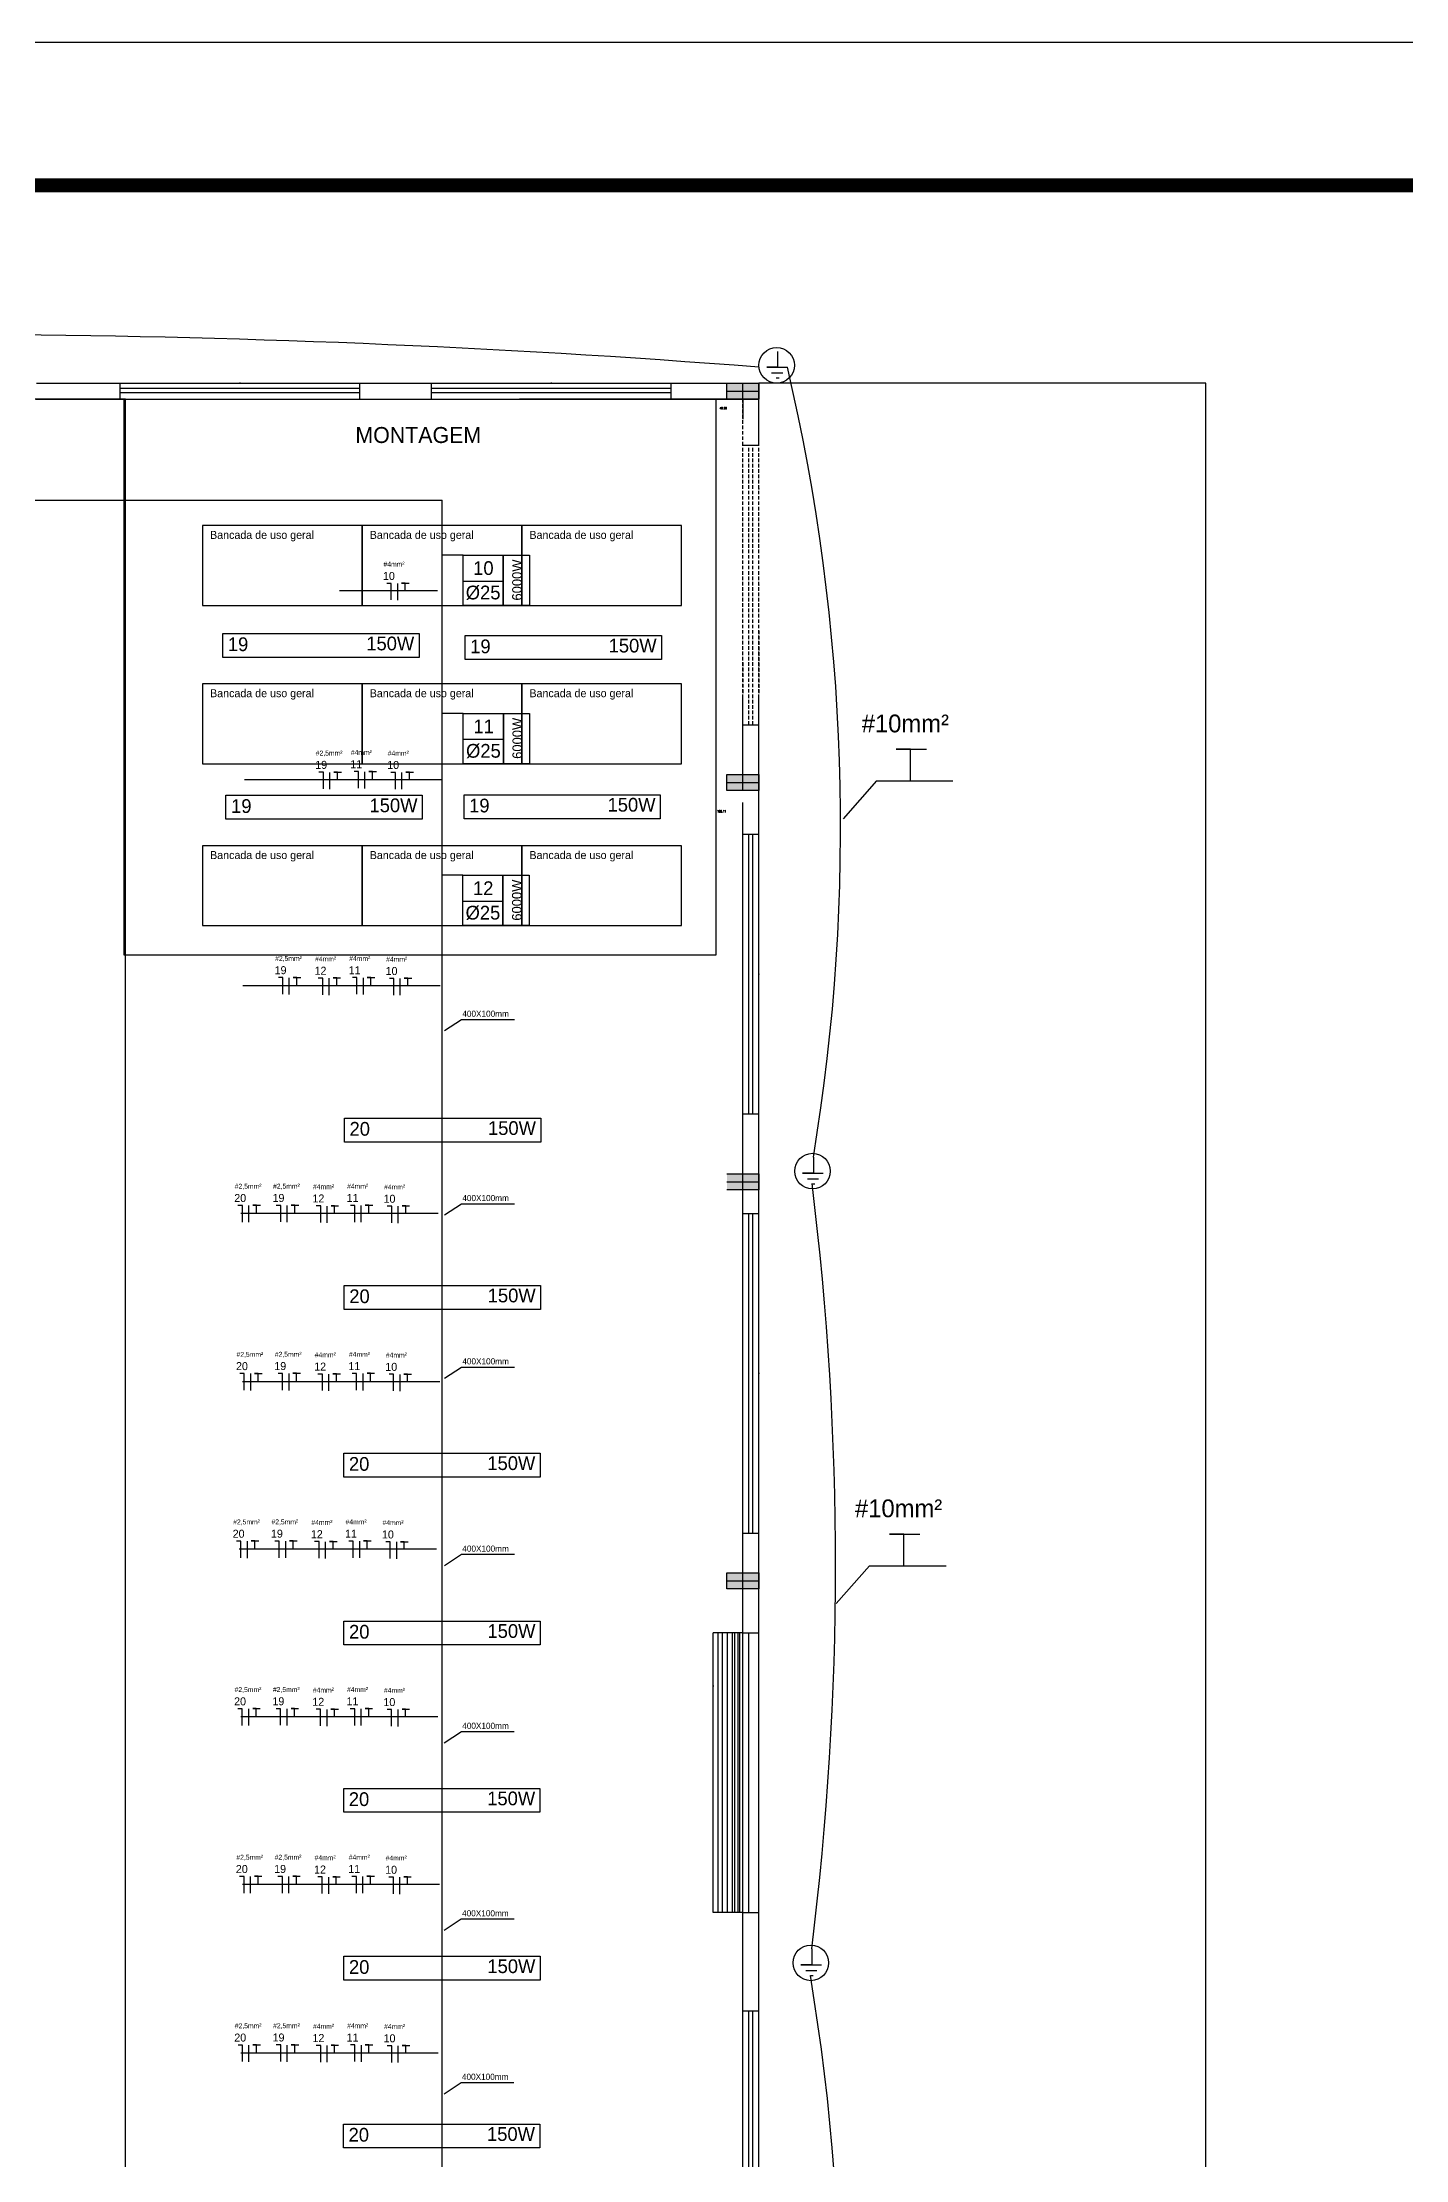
# Model space of a CAD drawing. Extents: x -4780 to 4154, y -1673 to 3208.
# Drawn here: x 209.1 to 304.5, y -366.5 to -218.4 of the extents above; entities that cross this region are included whole.
import ezdxf

# ---------------------------------------------------------------- set-up
doc = ezdxf.new("R2010")
doc.units = 0
doc.header["$MEASUREMENT"] = 0
doc.header["$PDMODE"] = 34
doc.linetypes.add('HIDDEN', pattern=[0.375, 0.25, -0.125])
for name, color, linetype in [('ARQ-FOLHA', 7, 'Continuous'), ('Condutores', 6, 'Continuous'), ('COTAS', 5, 'Continuous'), ('eletrico', 3, 'Continuous'), ('ELETROCALHAS', 3, 'TRACKS'), ('ELÉTRICO', 3, 'Continuous'), ('FUND-ESTACA20T', 30, 'Continuous'), ('MAQUINAS', 7, 'Continuous'), ('PENA01', 1, 'Continuous'), ('PENA02', 2, 'Continuous'), ('pena06', 4, 'Continuous'), ('VERMELHA', 10, 'Continuous')]:
    doc.layers.add(name, color=color, linetype=linetype)
doc.styles.add('CALIXTO', font='txt')
doc.styles.add('PADRÃO', font='', dxfattribs={"height": 0.2})
doc.styles.add('REGUA80', font='GOTHIC.TTF')
doc.styles.add('ROMANS', font='romand.shx', dxfattribs={"width": 0.8})
doc.styles.get('PADRÃO').set_extended_font_data('AvantGarde Bk BT')
doc.linetypes.add('TRACKS', pattern='A,0.15,[130,ltypeshp.shx,S=0.25,R=0,X=0,Y=0],0.15', length=0.3)
doc.dimstyles.new('INTERNA', dxfattribs={"dimscale": 0, "dimtxt": 0.15, "dimasz": 0.1, "dimexe": 0.1, "dimexo": 0.16, "dimgap": 0.09, "dimtad": 1, "dimzin": 4, "dimdsep": 46, "dimtxsty": 'ROMANS', "dimblk1": 'OBLIQUE', "dimblk2": 'OBLIQUE', "dimsah": 1, "dimcen": 0.09, "dimse1": 1, "dimse2": 1, "dimsd1": 1, "dimsd2": 1, "dimclrd": 4, "dimclre": 4, "dimadec": 0, "dimazin": 0, "dimtfac": 0.666667, "dimtofl": 0, "dimtmove": 2, "dimatfit": 3, "dimldrblk": 'OBLIQUE', "dimfxl": 1, "dimtolj": 1, "dimtzin": 0, "dimarcsym": 0})

# ---------------------------------------------------------------- blocks, each defined once
blk = doc.blocks.new('FOLHA A3')
at = {"layer": 'ARQ-FOLHA'}
blk.add_line((420, 0), (0, 0), dxfattribs=at)
at = {"layer": 'ARQ-FOLHA', "const_width": 1}
blk.add_lwpolyline([(410, -10), (25, -10), (25, -287), (410, -287), (410, -10)], dxfattribs=at)
blk = doc.blocks.new('*D497')
at = {"layer": 'DEFPOINTS', "color": 0, "linetype": 'Continuous', "transparency": 16777216}
for p in [(151.98, -271.58), (258.1, -271.58), (258.1, -272.21)]:
    blk.add_point(p, dxfattribs=at)
at = {"layer": 'COTAS', "color": 0, "linetype": 'Continuous', "transparency": 16777216, "insert": (256.61, -272.21), "char_height": 0.15, "attachment_point": 5, "style": 'ROMANS'}
blk.add_mtext('\\A1;106.11', dxfattribs=at)
blk = doc.blocks.new('_OBLIQUE')
at = {"color": 0, "linetype": 'ByBlock'}
blk.add_line((-0.5, -0.5), (0.5, 0.5), dxfattribs=at)
blk = doc.blocks.new('*D498')
at = {"layer": 'DEFPOINTS', "color": 0, "linetype": 'Continuous', "transparency": 16777216}
for p in [(209.51, -243.38), (258.1, -243.38), (258.1, -244.01)]:
    blk.add_point(p, dxfattribs=at)
at = {"layer": 'COTAS', "color": 0, "linetype": 'Continuous', "transparency": 16777216, "insert": (256.72, -244.01), "char_height": 0.15, "attachment_point": 5, "style": 'ROMANS'}
blk.add_mtext('\\A1;48.59', dxfattribs=at)

msp = doc.modelspace()

# ---------------------------------------------------------------- hatches: boundary and pattern name
at = {"layer": 'FUND-ESTACA20T', "linetype": 'Continuous'}
h = msp.add_hatch(color=256, dxfattribs=at)
h.paths.add_polyline_path([(258.096, -242.259), (258.096, -242.817), (259.213, -242.817), (259.213, -242.259)])
h.paths.add_polyline_path([(258.096, -242.817), (258.096, -243.376), (259.213, -243.376), (259.213, -242.817)])
h.paths.add_polyline_path([(256.979, -242.817), (256.979, -243.376), (258.096, -243.376), (258.096, -242.817)])
h.paths.add_polyline_path([(256.979, -242.259), (256.979, -242.817), (258.096, -242.817), (258.096, -242.259)])
h = msp.add_hatch(color=256, dxfattribs=at)
h.paths.add_polyline_path([(258.096, -269.625), (258.096, -270.184), (259.213, -270.184), (259.213, -269.625)])
h.paths.add_polyline_path([(258.096, -270.184), (258.096, -270.742), (259.213, -270.742), (259.213, -270.184)])
h.paths.add_polyline_path([(256.979, -270.184), (256.979, -270.742), (258.096, -270.742), (258.096, -270.184)])
h.paths.add_polyline_path([(256.979, -269.625), (256.979, -270.184), (258.096, -270.184), (258.096, -269.625)])
h = msp.add_hatch(color=256, dxfattribs=at)
h.paths.add_polyline_path([(259.213, -297.55), (258.096, -297.55), (258.096, -298.109), (259.213, -298.109)])
h.paths.add_polyline_path([(259.213, -298.109), (258.096, -298.109), (258.096, -298.667), (259.213, -298.667)])
h.paths.add_polyline_path([(258.096, -298.109), (256.979, -298.109), (256.979, -298.667), (258.096, -298.667)])
h.paths.add_polyline_path([(258.096, -297.55), (256.979, -297.55), (256.979, -298.109), (258.096, -298.109)])
h = msp.add_hatch(color=256, dxfattribs=at)
h.paths.add_polyline_path([(258.096, -325.475), (258.096, -326.034), (259.213, -326.034), (259.213, -325.475)])
h.paths.add_polyline_path([(258.096, -326.034), (258.096, -326.592), (259.213, -326.592), (259.213, -326.034)])
h.paths.add_polyline_path([(256.979, -326.034), (256.979, -326.592), (258.096, -326.592), (258.096, -326.034)])
h.paths.add_polyline_path([(256.979, -325.475), (256.979, -326.034), (258.096, -326.034), (258.096, -325.475)])
at = {"layer": 'VERMELHA'}
for points in [[(222.849, -242.259, 1), (222.973, -242.259, 1)], [(244.631, -242.259, 1), (244.754, -242.259, 1)], [(259.212, -249.592, 1), (259.212, -249.715, 1)], [(259.212, -256.32, 1), (259.212, -256.443, 1)], [(259.212, -283.526, 1), (259.212, -283.649, 1)], [(259.212, -311.451, 1), (259.212, -311.574, 1)], [(256.019, -333.317, 1), (256.019, -333.44, 1)]]:
    msp.add_hatch(color=256, dxfattribs=at).paths.add_polyline_path(points)

# ---------------------------------------------------------------- linework, layer by layer
at = {"layer": 'Condutores'}
for p, q in [((236.731, -256.781), (229.868, -256.781)), ((237.027, -270.001), (223.231, -270.001)), ((236.916, -284.411), (223.12, -284.411)), ((236.77, -300.339), (222.974, -300.339)), ((236.894, -312.097), (223.098, -312.097)), ((236.66, -323.819), (222.864, -323.819)), ((236.761, -335.542), (222.965, -335.542)), ((236.883, -347.27), (223.087, -347.27)), ((236.773, -359.057), (222.977, -359.057))]:
    msp.add_line(p, q, dxfattribs=at)
at = {"layer": 'Condutores', "ltscale": 0.015}
for p, q in [((233.493, -256.263), (233.18, -256.263)), ((233.493, -257.424), (233.493, -256.263)), ((233.947, -257.441), (233.947, -256.269)), ((234.47, -256.248), (234.221, -256.248)), ((234.221, -256.248), (234.746, -256.248)), ((234.47, -256.794), (234.47, -256.248)), ((228.754, -269.476), (228.441, -269.476)), ((228.754, -270.637), (228.754, -269.476)), ((229.207, -270.654), (229.207, -269.482)), ((229.731, -269.461), (229.481, -269.461)), ((229.481, -269.461), (230.007, -269.461)), ((229.731, -270.007), (229.731, -269.461)), ((231.206, -269.43), (230.893, -269.43)), ((231.206, -270.591), (231.206, -269.43)), ((231.66, -270.608), (231.66, -269.436)), ((232.183, -269.415), (231.934, -269.415)), ((231.934, -269.415), (232.459, -269.415)), ((232.183, -269.961), (232.183, -269.415)), ((233.789, -269.484), (233.476, -269.484)), ((233.789, -270.645), (233.789, -269.484)), ((234.242, -270.661), (234.242, -269.49)), ((234.766, -269.469), (234.517, -269.469)), ((234.517, -269.469), (235.042, -269.469)), ((234.766, -270.015), (234.766, -269.469)), ((225.913, -283.837), (225.6, -283.837)), ((225.913, -284.998), (225.913, -283.837)), ((226.367, -285.014), (226.367, -283.843)), ((226.89, -283.822), (226.641, -283.822)), ((226.641, -283.822), (227.166, -283.822)), ((226.89, -284.368), (226.89, -283.822)), ((228.705, -283.875), (228.392, -283.875)), ((228.705, -285.036), (228.705, -283.875)), ((229.158, -285.053), (229.158, -283.881)), ((229.682, -283.86), (229.432, -283.86)), ((229.432, -283.86), (229.958, -283.86)), ((229.682, -284.406), (229.682, -283.86)), ((231.095, -283.839), (230.782, -283.839)), ((231.095, -285), (231.095, -283.839)), ((231.549, -285.017), (231.549, -283.846)), ((232.072, -283.824), (231.823, -283.824)), ((231.823, -283.824), (232.348, -283.824)), ((232.072, -284.37), (232.072, -283.824)), ((233.678, -283.893), (233.365, -283.893)), ((233.678, -285.054), (233.678, -283.893)), ((234.132, -285.071), (234.132, -283.899)), ((234.655, -283.878), (234.406, -283.878)), ((234.406, -283.878), (234.931, -283.878)), ((234.655, -284.424), (234.655, -283.878)), ((223.088, -299.77), (222.774, -299.77)), ((223.088, -300.931), (223.088, -299.77)), ((223.541, -300.948), (223.541, -299.776)), ((224.064, -299.755), (223.815, -299.755)), ((223.815, -299.755), (224.34, -299.755)), ((224.064, -300.301), (224.064, -299.755)), ((225.767, -299.765), (225.454, -299.765)), ((225.767, -300.926), (225.767, -299.765)), ((226.22, -300.943), (226.22, -299.771)), ((226.744, -299.75), (226.494, -299.75)), ((226.494, -299.75), (227.02, -299.75)), ((226.744, -300.296), (226.744, -299.75)), ((228.559, -299.804), (228.245, -299.804)), ((228.559, -300.965), (228.559, -299.804)), ((229.012, -300.981), (229.012, -299.81)), ((229.535, -299.788), (229.286, -299.788)), ((229.286, -299.788), (229.811, -299.788)), ((229.535, -300.334), (229.535, -299.788)), ((230.949, -299.768), (230.636, -299.768)), ((230.949, -300.929), (230.949, -299.768)), ((231.402, -300.945), (231.402, -299.774)), ((231.926, -299.753), (231.677, -299.753)), ((231.677, -299.753), (232.202, -299.753)), ((231.926, -300.299), (231.926, -299.753)), ((233.532, -299.821), (233.219, -299.821)), ((233.532, -300.983), (233.532, -299.821)), ((233.985, -300.999), (233.985, -299.828)), ((234.509, -299.806), (234.259, -299.806)), ((234.259, -299.806), (234.785, -299.806)), ((234.509, -300.352), (234.509, -299.806)), ((223.212, -311.528), (222.899, -311.528)), ((223.212, -312.69), (223.212, -311.528)), ((223.665, -312.706), (223.665, -311.535)), ((224.189, -311.513), (223.94, -311.513)), ((223.94, -311.513), (224.465, -311.513)), ((224.189, -312.059), (224.189, -311.513)), ((225.891, -311.523), (225.578, -311.523)), ((225.891, -312.684), (225.891, -311.523)), ((226.345, -312.701), (226.345, -311.529)), ((226.868, -311.508), (226.619, -311.508)), ((226.619, -311.508), (227.144, -311.508)), ((226.868, -312.054), (226.868, -311.508)), ((228.683, -311.562), (228.37, -311.562)), ((228.683, -312.723), (228.683, -311.562)), ((229.136, -312.739), (229.136, -311.568)), ((229.66, -311.547), (229.411, -311.547)), ((229.411, -311.547), (229.936, -311.547)), ((229.66, -312.093), (229.66, -311.547)), ((231.074, -311.526), (230.76, -311.526)), ((231.074, -312.687), (231.074, -311.526)), ((231.527, -312.703), (231.527, -311.532)), ((232.05, -311.511), (231.801, -311.511)), ((231.801, -311.511), (232.326, -311.511)), ((232.05, -312.057), (232.05, -311.511)), ((233.657, -311.58), (233.343, -311.58)), ((233.657, -312.741), (233.657, -311.58)), ((234.11, -312.757), (234.11, -311.586)), ((234.633, -311.565), (234.384, -311.565)), ((234.384, -311.565), (234.909, -311.565)), ((234.633, -312.111), (234.633, -311.565)), ((222.978, -323.25), (222.665, -323.25)), ((222.978, -324.411), (222.978, -323.25)), ((223.431, -324.428), (223.431, -323.257)), ((223.955, -323.235), (223.706, -323.235)), ((223.706, -323.235), (224.231, -323.235)), ((223.955, -323.781), (223.955, -323.235)), ((225.657, -323.245), (225.344, -323.245)), ((225.657, -324.406), (225.657, -323.245)), ((226.111, -324.423), (226.111, -323.251)), ((226.634, -323.23), (226.385, -323.23)), ((226.385, -323.23), (226.91, -323.23)), ((226.634, -323.776), (226.634, -323.23)), ((228.449, -323.284), (228.136, -323.284)), ((228.449, -324.445), (228.449, -323.284)), ((228.902, -324.461), (228.902, -323.29)), ((229.426, -323.269), (229.176, -323.269)), ((229.176, -323.269), (229.702, -323.269)), ((229.426, -323.815), (229.426, -323.269)), ((230.84, -323.248), (230.526, -323.248)), ((230.84, -324.409), (230.84, -323.248)), ((231.293, -324.425), (231.293, -323.254)), ((231.816, -323.233), (231.567, -323.233)), ((231.567, -323.233), (232.092, -323.233)), ((231.816, -323.779), (231.816, -323.233)), ((233.422, -323.302), (233.109, -323.302)), ((233.422, -324.463), (233.422, -323.302)), ((233.876, -324.479), (233.876, -323.308)), ((234.399, -323.287), (234.15, -323.287)), ((234.15, -323.287), (234.675, -323.287)), ((234.399, -323.833), (234.399, -323.287)), ((223.079, -334.973), (222.766, -334.973)), ((223.079, -336.134), (223.079, -334.973)), ((223.532, -336.151), (223.532, -334.979)), ((224.056, -334.958), (223.806, -334.958)), ((223.806, -334.958), (224.332, -334.958)), ((224.056, -335.504), (224.056, -334.958)), ((225.758, -334.968), (225.445, -334.968)), ((225.758, -336.129), (225.758, -334.968)), ((226.212, -336.145), (226.212, -334.974)), ((226.735, -334.953), (226.486, -334.953)), ((226.486, -334.953), (227.011, -334.953)), ((226.735, -335.499), (226.735, -334.953)), ((228.55, -335.006), (228.237, -335.006)), ((228.55, -336.167), (228.55, -335.006)), ((229.003, -336.184), (229.003, -335.012)), ((229.527, -334.991), (229.277, -334.991)), ((229.277, -334.991), (229.803, -334.991)), ((229.527, -335.537), (229.527, -334.991)), ((230.94, -334.97), (230.627, -334.97)), ((230.94, -336.131), (230.94, -334.97)), ((231.394, -336.148), (231.394, -334.976)), ((231.917, -334.955), (231.668, -334.955)), ((231.668, -334.955), (232.193, -334.955)), ((231.917, -335.501), (231.917, -334.955)), ((233.523, -335.024), (233.21, -335.024)), ((233.523, -336.185), (233.523, -335.024)), ((233.977, -336.202), (233.977, -335.03)), ((234.5, -335.009), (234.251, -335.009)), ((234.251, -335.009), (234.776, -335.009)), ((234.5, -335.555), (234.5, -335.009)), ((223.201, -346.701), (222.888, -346.701)), ((223.201, -347.862), (223.201, -346.701)), ((223.654, -347.879), (223.654, -346.707)), ((224.178, -346.686), (223.928, -346.686)), ((223.928, -346.686), (224.454, -346.686)), ((224.178, -347.232), (224.178, -346.686)), ((225.88, -346.696), (225.567, -346.696)), ((225.88, -347.857), (225.88, -346.696)), ((226.334, -347.873), (226.334, -346.702)), ((226.857, -346.681), (226.608, -346.681)), ((226.608, -346.681), (227.133, -346.681)), ((226.857, -347.227), (226.857, -346.681)), ((228.672, -346.734), (228.359, -346.734)), ((228.672, -347.895), (228.672, -346.734)), ((229.125, -347.912), (229.125, -346.741)), ((229.649, -346.719), (229.399, -346.719)), ((229.399, -346.719), (229.925, -346.719)), ((229.649, -347.265), (229.649, -346.719)), ((231.062, -346.698), (230.749, -346.698)), ((231.062, -347.86), (231.062, -346.698)), ((231.516, -347.876), (231.516, -346.705)), ((232.039, -346.683), (231.79, -346.683)), ((231.79, -346.683), (232.315, -346.683)), ((232.039, -347.229), (232.039, -346.683)), ((233.645, -346.752), (233.332, -346.752)), ((233.645, -347.913), (233.645, -346.752)), ((234.099, -347.93), (234.099, -346.758)), ((234.622, -346.737), (234.373, -346.737)), ((234.373, -346.737), (234.898, -346.737)), ((234.622, -347.283), (234.622, -346.737)), ((223.091, -358.488), (222.777, -358.488)), ((223.091, -359.649), (223.091, -358.488)), ((223.544, -359.665), (223.544, -358.494)), ((224.067, -358.473), (223.818, -358.473)), ((223.818, -358.473), (224.343, -358.473)), ((224.067, -359.019), (224.067, -358.473)), ((225.77, -358.482), (225.457, -358.482)), ((225.77, -359.643), (225.77, -358.482)), ((226.223, -359.66), (226.223, -358.488)), ((226.747, -358.467), (226.497, -358.467)), ((226.497, -358.467), (227.023, -358.467)), ((226.747, -359.013), (226.747, -358.467)), ((228.562, -358.521), (228.248, -358.521)), ((228.562, -359.682), (228.562, -358.521)), ((229.015, -359.699), (229.015, -358.527)), ((229.538, -358.506), (229.289, -358.506)), ((229.289, -358.506), (229.814, -358.506)), ((229.538, -359.052), (229.538, -358.506)), ((230.952, -358.485), (230.639, -358.485)), ((230.952, -359.646), (230.952, -358.485)), ((231.405, -359.663), (231.405, -358.491)), ((231.929, -358.47), (231.68, -358.47)), ((231.68, -358.47), (232.205, -358.47)), ((231.929, -359.016), (231.929, -358.47)), ((233.535, -358.539), (233.222, -358.539)), ((233.535, -359.7), (233.535, -358.539)), ((233.988, -359.716), (233.988, -358.545)), ((234.512, -358.524), (234.262, -358.524)), ((234.262, -358.524), (234.788, -358.524)), ((234.512, -359.07), (234.512, -358.524))]:
    msp.add_line(p, q, dxfattribs=at)
at = {"layer": 'ELETROCALHAS'}
for p in [(165.667, -250.455), (237.058, -403.006)]:
    msp.add_line(p, (237.058, -250.455), dxfattribs=at)
at = {"layer": 'ELÉTRICO'}
for p, q in [((260.52, -241.144), (259.767, -241.144)), ((259.767, -241.144), (260.52, -241.144)), ((260.52, -240.037), (260.52, -241.144)), ((260.52, -241.144), (260.52, -241.144)), ((260.52, -241.144), (261.214, -241.144)), ((260.109, -241.545), (260.888, -241.545)), ((260.427, -241.889), (260.628, -241.889)), ((238.517, -254.291), (237.058, -254.291)), ((238.517, -256.098), (241.322, -256.098)), ((238.537, -265.363), (237.058, -265.363)), ((238.537, -267.17), (241.342, -267.17)), ((267.434, -270.075), (265.103, -272.724)), ((267.434, -270.075), (272.777, -270.075)), ((238.504, -276.682), (237.058, -276.682)), ((238.504, -278.489), (241.308, -278.489)), ((237.215, -287.545), (238.413, -286.756)), ((238.413, -286.756), (242.109, -286.756)), ((263.027, -297.502), (262.274, -297.502)), ((262.274, -297.502), (263.027, -297.502)), ((263.027, -296.396), (263.027, -297.502)), ((263.027, -297.502), (263.027, -297.502)), ((263.027, -297.502), (263.721, -297.502)), ((262.616, -297.904), (263.395, -297.904)), ((262.934, -298.247), (263.136, -298.247)), ((237.215, -300.437), (238.413, -299.649)), ((238.413, -299.649), (242.109, -299.649)), ((237.215, -311.858), (238.413, -311.07)), ((238.413, -311.07), (242.109, -311.07)), ((237.215, -324.956), (238.412, -324.168)), ((238.412, -324.168), (242.108, -324.168)), ((266.962, -324.967), (264.631, -327.617)), ((266.962, -324.967), (272.305, -324.967)), ((237.21, -337.348), (238.408, -336.56)), ((238.408, -336.56), (242.104, -336.56)), ((237.199, -350.459), (238.397, -349.671)), ((238.397, -349.671), (242.093, -349.671)), ((262.91, -351.769), (262.91, -352.875)), ((262.91, -352.875), (262.157, -352.875)), ((262.157, -352.875), (262.91, -352.875)), ((262.499, -353.277), (263.278, -353.277)), ((262.817, -353.62), (263.019, -353.62)), ((262.91, -352.875), (262.91, -352.875)), ((262.91, -352.875), (263.604, -352.875)), ((237.187, -361.897), (238.385, -361.108)), ((238.385, -361.108), (242.081, -361.108))]:
    msp.add_line(p, q, dxfattribs=at)
at = {"layer": 'ELÉTRICO', "ltscale": 0.015}
for p, q in [((269.831, -267.858), (268.818, -267.858)), ((268.818, -267.858), (270.951, -267.858)), ((269.831, -270.075), (269.831, -267.858)), ((269.359, -322.75), (268.346, -322.75)), ((268.346, -322.75), (270.479, -322.75)), ((269.359, -324.967), (269.359, -322.75))]:
    msp.add_line(p, q, dxfattribs=at)
at = {"layer": 'ELÉTRICO'}
for points in [[(238.517, -254.291), (241.322, -254.291), (241.322, -257.803), (238.517, -257.803)], [(241.322, -254.29), (243.157, -254.29), (243.157, -257.803), (241.322, -257.803)], [(221.709, -259.767), (235.441, -259.767), (235.441, -261.441), (221.709, -261.441)], [(238.663, -259.917), (252.394, -259.917), (252.394, -261.591), (238.663, -261.591)], [(238.537, -265.363), (241.342, -265.363), (241.342, -268.875), (238.537, -268.875)], [(241.342, -265.361), (243.177, -265.361), (243.177, -268.875), (241.342, -268.875)], [(221.934, -271.086), (235.666, -271.086), (235.666, -272.759), (221.934, -272.759)], [(238.588, -271.048), (252.319, -271.048), (252.319, -272.722), (238.588, -272.722)], [(238.504, -276.682), (241.308, -276.682), (241.308, -280.194), (238.504, -280.194)], [(241.308, -276.68), (243.143, -276.68), (243.143, -280.194), (241.308, -280.194)], [(230.221, -293.661), (243.953, -293.661), (243.953, -295.335), (230.221, -295.335)], [(230.203, -305.368), (243.935, -305.368), (243.935, -307.042), (230.203, -307.042)], [(230.177, -317.096), (243.909, -317.096), (243.909, -318.77), (230.177, -318.77)], [(230.188, -328.834), (243.919, -328.834), (243.919, -330.508), (230.188, -330.508)], [(230.17, -340.541), (243.902, -340.541), (243.902, -342.215), (230.17, -342.215)], [(230.181, -352.28), (243.912, -352.28), (243.912, -353.954), (230.181, -353.954)], [(230.154, -364.014), (243.886, -364.014), (243.886, -365.688), (230.154, -365.688)]]:
    msp.add_lwpolyline(points, close=True, dxfattribs=at)
for centre in [(260.459, -241.013), (262.966, -297.371), (262.85, -352.744)]:
    msp.add_circle(centre, 1.246, dxfattribs=at)
for centre, radius, start, end in [((200.213, -999.316), 760.465, 85.549712, 93.908257), ((123.882, -273.306), 141.048, 350.57844, 13.18105), ((47.379, -324.911), 217.198, 352.89705, 7.05169), ((105.341, -379.749), 159.63, 349.50051, 9.4209)]:
    msp.add_arc(centre, radius, start, end, dxfattribs=at)
at = {"layer": 'FUND-ESTACA20T', "linetype": 'Continuous'}
for p, q in [((256.979, -242.259), (259.213, -242.259)), ((256.979, -243.376), (256.979, -242.259)), ((256.979, -242.817), (259.213, -242.817)), ((258.096, -243.376), (258.096, -242.259)), ((259.213, -242.259), (259.213, -243.376)), ((259.213, -243.376), (256.979, -243.376)), ((256.979, -269.625), (259.213, -269.625)), ((256.979, -270.742), (256.979, -269.625)), ((256.979, -270.184), (259.213, -270.184)), ((259.213, -270.742), (256.979, -270.742)), ((258.096, -270.742), (258.096, -269.625)), ((259.213, -269.625), (259.213, -270.742)), ((256.979, -297.55), (259.213, -297.55)), ((258.096, -298.667), (258.096, -297.55)), ((259.213, -297.55), (259.213, -298.667)), ((259.213, -298.667), (259.213, -297.55)), ((256.979, -298.109), (259.213, -298.109)), ((259.213, -298.667), (256.979, -298.667)), ((256.979, -325.475), (259.213, -325.475)), ((256.979, -326.592), (256.979, -325.475)), ((258.096, -326.592), (258.096, -325.475)), ((259.213, -325.475), (259.213, -326.592)), ((256.979, -326.034), (259.213, -326.034)), ((259.213, -326.592), (256.979, -326.592))]:
    msp.add_line(p, q, dxfattribs=at)
at = {"layer": 'MAQUINAS'}
for points in [[(151.979, -370.272), (214.898, -370.272), (214.898, -243.376), (151.979, -243.376)], [(214.816, -243.376), (256.207, -243.376), (256.207, -282.268), (214.816, -282.268)], [(220.281, -257.803), (231.451, -257.803), (231.451, -252.218), (220.281, -252.218)], [(231.451, -257.803), (242.621, -257.803), (242.621, -252.218), (231.451, -252.218)], [(242.621, -257.803), (253.791, -257.803), (253.791, -252.218), (242.621, -252.218)], [(220.281, -268.875), (231.451, -268.875), (231.451, -263.29), (220.281, -263.29)], [(231.451, -268.875), (242.621, -268.875), (242.621, -263.29), (231.451, -263.29)], [(242.621, -268.875), (253.791, -268.875), (253.791, -263.29), (242.621, -263.29)], [(220.281, -280.194), (231.451, -280.194), (231.451, -274.609), (220.281, -274.609)], [(231.451, -280.194), (242.621, -280.194), (242.621, -274.609), (231.451, -274.609)], [(242.621, -280.194), (253.791, -280.194), (253.791, -274.609), (242.621, -274.609)]]:
    msp.add_lwpolyline(points, close=True, dxfattribs=at)
at = {"layer": 'PENA01'}
for p, q in [((214.533, -242.259), (231.288, -242.259)), ((236.315, -242.259), (243.575, -242.259)), ((236.315, -242.259), (253.07, -242.259)), ((214.533, -243.376), (231.288, -243.376)), ((236.315, -243.376), (253.07, -243.376)), ((258.096, -293.361), (258.096, -273.814)), ((259.213, -293.361), (259.213, -273.814)), ((258.096, -322.683), (258.096, -300.343)), ((259.213, -322.683), (259.213, -300.343)), ((256.018, -349.211), (256.018, -329.664)), ((258.096, -329.664), (256.018, -329.664)), ((256.369, -349.211), (256.369, -329.664)), ((256.671, -349.211), (256.671, -329.664)), ((257.022, -349.211), (257.022, -329.664)), ((257.374, -349.211), (257.374, -329.664)), ((257.525, -349.211), (257.525, -329.664)), ((257.776, -349.211), (257.776, -329.664)), ((257.876, -349.211), (257.876, -329.664)), ((258.096, -349.211), (258.096, -329.664)), ((259.213, -349.211), (259.213, -329.664)), ((258.096, -349.211), (256.018, -349.211)), ((258.096, -378.442), (258.096, -356.102)), ((259.213, -378.442), (259.213, -356.102))]:
    msp.add_line(p, q, dxfattribs=at)
at = {"layer": 'PENA01', "linetype": 'HIDDEN'}
for p, q in [((258.096, -266.155), (258.096, -246.608)), ((259.213, -266.155), (259.213, -246.608))]:
    msp.add_line(p, q, dxfattribs=at)
at = {"layer": 'PENA02'}
for p, q in [((214.533, -242.608), (231.288, -242.608)), ((236.315, -242.608), (253.07, -242.608)), ((290.489, -242.259), (259.213, -242.259)), ((290.489, -495.817), (290.489, -242.259)), ((214.533, -242.925), (231.288, -242.925)), ((236.315, -242.925), (243.575, -242.925)), ((236.315, -242.925), (253.07, -242.925)), ((258.096, -270.184), (259.213, -270.184)), ((258.506, -293.361), (258.506, -273.814)), ((258.785, -293.361), (258.785, -273.814)), ((258.506, -322.683), (258.506, -300.343)), ((258.785, -322.683), (258.785, -300.343)), ((258.096, -326.034), (259.213, -326.034)), ((258.506, -349.211), (258.506, -329.664)), ((258.506, -378.442), (258.506, -356.102)), ((258.785, -378.442), (258.785, -356.102))]:
    msp.add_line(p, q, dxfattribs=at)
at = {"layer": 'PENA02', "linetype": 'HIDDEN'}
for p, q in [((258.506, -266.155), (258.506, -246.608)), ((258.785, -266.155), (258.785, -246.608))]:
    msp.add_line(p, q, dxfattribs=at)
at = {"layer": 'pena06'}
for p, q in [((208.669, -242.259), (259.213, -242.259)), ((214.533, -243.376), (214.533, -242.259)), ((231.288, -243.376), (231.288, -242.259)), ((236.315, -243.376), (236.315, -242.259)), ((253.07, -243.376), (253.07, -242.259)), ((259.213, -246.608), (259.213, -242.259)), ((208.628, -243.376), (242.458, -243.376)), ((251.674, -243.376), (242.458, -243.376)), ((242.458, -243.376), (251.674, -243.376)), ((259.213, -243.376), (251.674, -243.376)), ((251.674, -243.376), (259.213, -243.376)), ((258.096, -243.376), (258.096, -244.772)), ((258.096, -246.608), (259.213, -246.608)), ((258.096, -270.742), (258.096, -264.04)), ((259.213, -273.814), (259.213, -264.04)), ((258.096, -266.155), (259.213, -266.155)), ((258.096, -273.814), (258.096, -271.58)), ((258.096, -273.814), (259.213, -273.814)), ((258.096, -300.343), (258.096, -293.361)), ((258.096, -293.361), (259.213, -293.361)), ((259.213, -300.343), (259.213, -293.361)), ((258.096, -300.343), (259.213, -300.343)), ((258.096, -322.683), (259.213, -322.683)), ((258.096, -329.664), (258.096, -322.683)), ((259.213, -329.664), (259.213, -322.683)), ((258.096, -329.664), (259.213, -329.664)), ((258.096, -356.193), (258.096, -349.211)), ((258.096, -349.211), (259.213, -349.211)), ((259.213, -356.193), (259.213, -349.211)), ((258.096, -356.102), (259.213, -356.102))]:
    msp.add_line(p, q, dxfattribs=at)
at = {"layer": 'pena06', "linetype": 'HIDDEN'}
for p, q in [((258.096, -246.608), (258.096, -243.376)), ((259.213, -259.572), (259.213, -264.04)), ((258.096, -261.806), (258.096, -264.04))]:
    msp.add_line(p, q, dxfattribs=at)

# ---------------------------------------------------------------- block references
at = {"layer": 'ARQ-FOLHA'}
msp.add_blockref('FOLHA A3', (104.82, -218.424), dxfattribs=at)

# ---------------------------------------------------------------- texts
at = {"layer": 'Condutores', "style": 'REGUA80'}
for s, p in [('10', (232.918, -256.023)), ('19', (228.179, -269.236)), ('11', (230.631, -269.19)), ('10', (233.214, -269.243)), ('19', (225.338, -283.596)), ('12', (228.13, -283.635)), ('11', (230.52, -283.599)), ('10', (233.103, -283.653)), ('20', (222.513, -299.53)), ('19', (225.192, -299.525)), ('12', (227.983, -299.563)), ('11', (230.374, -299.527)), ('10', (232.957, -299.581)), ('20', (222.637, -311.288)), ('19', (225.316, -311.283)), ('12', (228.108, -311.321)), ('11', (230.499, -311.286)), ('10', (233.081, -311.339)), ('20', (222.403, -323.01)), ('19', (225.082, -323.005)), ('12', (227.874, -323.043)), ('11', (230.264, -323.007)), ('10', (232.847, -323.061)), ('20', (222.504, -334.733)), ('19', (225.183, -334.727)), ('12', (227.975, -334.766)), ('11', (230.365, -334.73)), ('10', (232.948, -334.784)), ('20', (222.626, -346.461)), ('19', (225.305, -346.456)), ('12', (228.097, -346.494)), ('11', (230.487, -346.458)), ('10', (233.07, -346.512)), ('20', (222.516, -358.247)), ('19', (225.195, -358.242)), ('12', (227.986, -358.281)), ('11', (230.377, -358.245)), ('10', (232.96, -358.299))]:
    msp.add_text(s, height=0.5596, dxfattribs=at).set_placement(p)
at = {"layer": 'Condutores', "ltscale": 0.015, "char_height": 0.3434, "attachment_point": 1, "style": 'PADRÃO'}
for s, insert in [('#4mm²', (232.955, -254.748)), ('#2,5mm²', (228.215, -267.961)), ('#4mm²', (230.668, -267.915)), ('#4mm²', (233.25, -267.969)), ('#2,5mm²', (225.375, -282.322)), ('#4mm²', (228.166, -282.36)), ('#4mm²', (230.557, -282.324)), ('#4mm²', (233.14, -282.378)), ('#2,5mm²', (222.549, -298.255)), ('#2,5mm²', (225.228, -298.25)), ('#4mm²', (228.02, -298.289)), ('#4mm²', (230.41, -298.253)), ('#4mm²', (232.993, -298.307)), ('#2,5mm²', (222.673, -310.014)), ('#2,5mm²', (225.353, -310.008)), ('#4mm²', (228.144, -310.047)), ('#4mm²', (230.535, -310.011)), ('#4mm²', (233.118, -310.065)), ('#2,5mm²', (222.439, -321.736)), ('#2,5mm²', (225.119, -321.73)), ('#4mm²', (227.91, -321.769)), ('#4mm²', (230.301, -321.733)), ('#4mm²', (232.884, -321.787)), ('#2,5mm²', (222.54, -333.458)), ('#2,5mm²', (225.22, -333.453)), ('#4mm²', (228.011, -333.491)), ('#4mm²', (230.402, -333.455)), ('#4mm²', (232.985, -333.509)), ('#2,5mm²', (222.662, -345.186)), ('#2,5mm²', (225.342, -345.181)), ('#4mm²', (228.133, -345.219)), ('#4mm²', (230.524, -345.184)), ('#4mm²', (233.107, -345.237)), ('#2,5mm²', (222.552, -356.973)), ('#2,5mm²', (225.231, -356.967)), ('#4mm²', (228.023, -357.006)), ('#4mm²', (230.413, -356.97)), ('#4mm²', (232.996, -357.024))]:
    msp.add_mtext_dynamic_manual_height_columns(s, width=2.08242, gutter_width=42.92, heights=[0], dxfattribs=dict(at, insert=insert))
at = {"layer": 'eletrico', "style": 'REGUA80'}
for s, height, p in [('10', 0.9607, (239.228, -255.674)), ('Ø25', 0.9607, (238.71, -257.383)), ('19', 0.9607, (222.067, -261)), ('150W', 0.9607, (231.75, -260.947)), ('19', 0.9607, (239.02, -261.15)), ('150W', 0.9607, (248.704, -261.097)), ('11', 0.9607, (239.248, -266.745)), ('Ø25', 0.9607, (238.73, -268.455)), ('19', 0.9607, (222.292, -272.318)), ('150W', 0.9607, (231.976, -272.265)), ('19', 0.9607, (238.945, -272.281)), ('150W', 0.9607, (248.629, -272.227)), ('12', 0.9607, (239.214, -278.064)), ('Ø25', 0.9607, (238.696, -279.774)), ('400X100mm', 0.4297, (238.468, -286.575)), ('20', 0.9607, (230.579, -294.893)), ('150W', 0.9607, (240.263, -294.84)), ('400X100mm', 0.4297, (238.468, -299.467)), ('20', 0.9607, (230.561, -306.6)), ('150W', 0.9607, (240.245, -306.547)), ('400X100mm', 0.4297, (238.468, -310.888)), ('20', 0.9607, (230.535, -318.328)), ('150W', 0.9607, (240.218, -318.275)), ('400X100mm', 0.4297, (238.467, -323.986)), ('20', 0.9607, (230.545, -330.067)), ('150W', 0.9607, (240.229, -330.014)), ('400X100mm', 0.4297, (238.463, -336.378)), ('20', 0.9607, (230.527, -341.774)), ('150W', 0.9607, (240.211, -341.721)), ('400X100mm', 0.4297, (238.452, -349.489)), ('20', 0.9607, (230.538, -353.513)), ('150W', 0.9607, (240.222, -353.459)), ('400X100mm', 0.4297, (238.44, -360.926)), ('20', 0.9607, (230.511, -365.247)), ('150W', 0.9607, (240.195, -365.194))]:
    msp.add_text(s, height=height, dxfattribs=at).set_placement(p)
for p in [(242.634, -257.464), (242.654, -268.536), (242.621, -279.855)]:
    msp.add_text('6000W', height=0.6777, rotation=90, dxfattribs=at).set_placement(p)
at = {"layer": 'ELÉTRICO', "ltscale": 0.015, "char_height": 1.244, "attachment_point": 1, "style": 'PADRÃO'}
for insert in [(266.41, -265.439), (265.938, -320.331)]:
    msp.add_mtext_dynamic_manual_height_columns('#10mm²', width=7.5444, gutter_width=155.494, heights=[0], dxfattribs=dict(at, insert=insert))
at = {"layer": 'MAQUINAS', "insert": (230.989, -245.328), "char_height": 1.117, "attachment_point": 1, "style": 'CALIXTO'}
msp.add_mtext_dynamic_manual_height_columns('MONTAGEM', width=26.91903, gutter_width=5.585, heights=[0], dxfattribs=at)
at = {"layer": 'MAQUINAS', "char_height": 0.5585, "width": 9.01591, "attachment_point": 1, "style": 'CALIXTO'}
for insert in [(220.823, -252.594), (231.993, -252.594), (243.163, -252.594), (220.823, -263.666), (231.993, -263.666), (243.163, -263.666), (220.823, -274.985), (231.993, -274.985), (243.163, -274.985)]:
    msp.add_mtext('Bancada de uso geral', dxfattribs=dict(at, insert=insert))

# ---------------------------------------------------------------- dimensions: what is measured, and where the dimension line sits
at = {"layer": 'COTAS', "linetype": 'Continuous'}
for base, p1, p2, picture, middle in [((258.096, -244.012), (209.507, -243.376), (258.096, -243.376), '*D498', (256.723, -244.012)), ((258.096, -272.214), (151.982, -271.58), (258.096, -271.58), '*D497', (256.61, -272.214))]:
    dim = msp.add_linear_dim(base=base, p1=p1, p2=p2, dimstyle='INTERNA', override={"dimscale": 1}, dxfattribs=at)
    dim.commit()
    dim.dimension.update_dxf_attribs({"geometry": picture, "text_midpoint": middle, "dimtype": 160})

doc.saveas('drawing.dxf')
